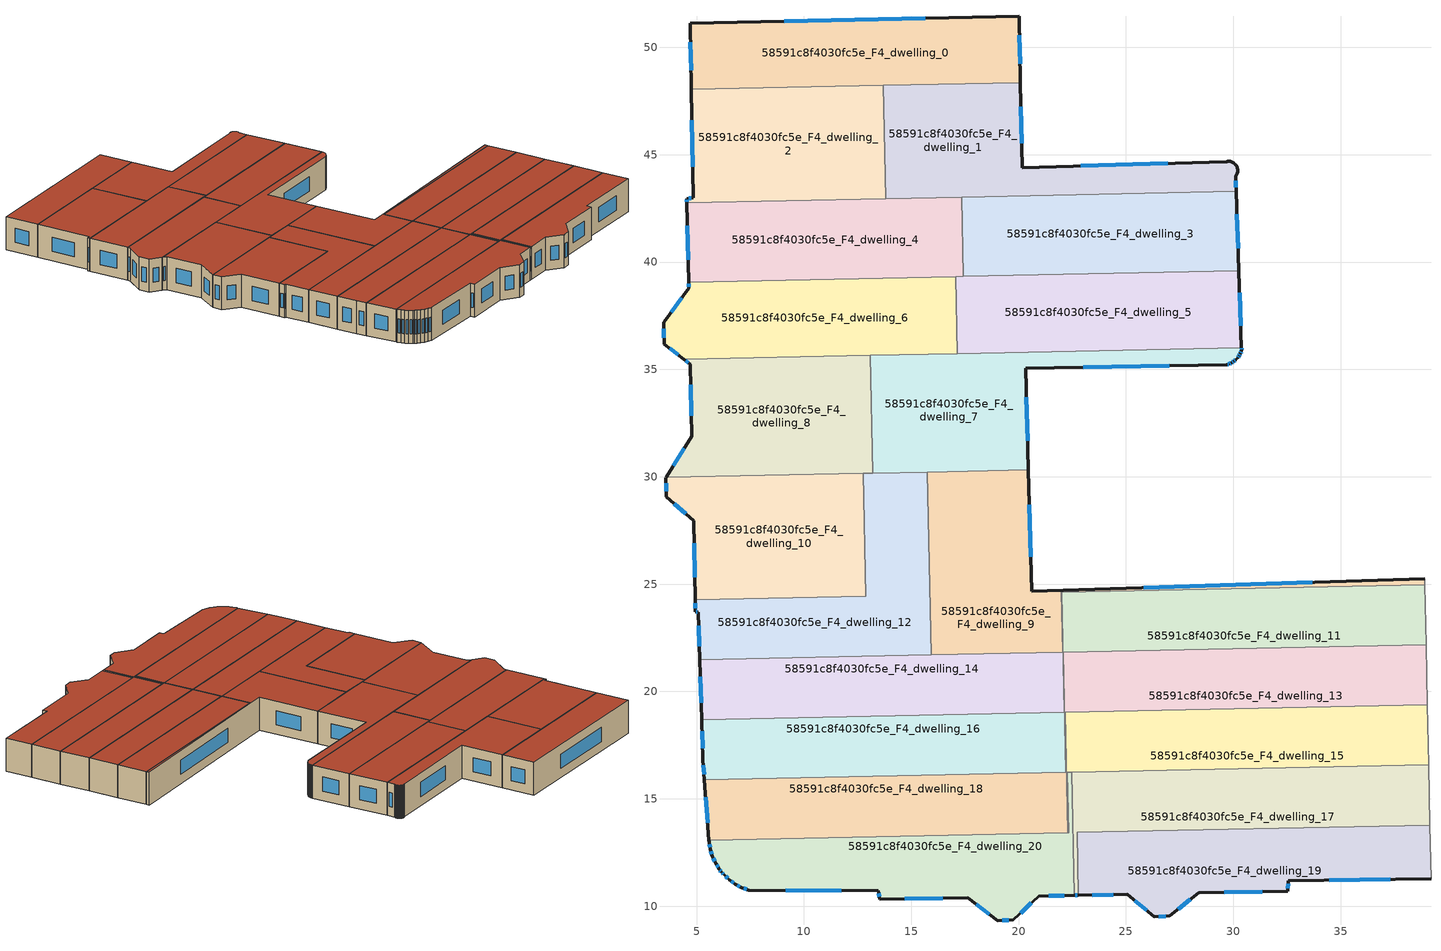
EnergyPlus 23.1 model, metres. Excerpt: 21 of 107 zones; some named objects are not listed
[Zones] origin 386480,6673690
58591c8f4030fc5e_F4_dwelling_0
 floor to 58591c8f4030fc5e_F3_dwelling_0 (EU_floor_Construction): 20.02,51.45 20.09,48.36 4.76,48.04 4.7,51.13 z12
 wall outside (EU_wall_Construction): 20.09,48.36 20.02,51.45 4.7,51.13 4.76,48.04 z12:15
 wall to 58591c8f4030fc5e_F4_dwelling_2 (EU_wall_Construction): 4.76,48.04 13.7,48.23 z12:15
 wall to 58591c8f4030fc5e_F4_dwelling_1 (EU_wall_Construction): 13.7,48.23 20.09,48.36 z12:15
 window (EU_Window_Construction): 4.72,50.25 4.74,48.93 / 15.65,51.36 9.08,51.22 / 20.07,49.24 20.04,50.57 z12.86:14.14
 roof outside (EU_roof_Construction): 20.09,48.36 20.02,51.45 4.7,51.13 4.76,48.04 z15
58591c8f4030fc5e_F4_dwelling_1
 floor to 58591c8f4030fc5e_F3_dwelling_1 (EU_floor_Construction): 29.85,44.68 29.91,44.67 29.96,44.65 30.01,44.63 30.05,44.59 30.09,44.56 30.12,44.51 30.14,44.5 30.15,44.47 30.18,44.42 30.19,44.37 30.2,44.31 30.2,44.26 30.2,44.2 30.19,44.15 30.17,44.1 30.14,44.05 30.11,44 30.13,43.29 13.8,42.95 13.7,48.23 20.09,48.36 20.17,44.4 29.67,44.67 29.69,44.68 29.74,44.69 29.8,44.69 z12
 wall outside (EU_wall_Construction): 30.13,43.29 30.11,44 30.14,44.05 30.17,44.1 30.19,44.15 30.2,44.2 30.2,44.26 30.2,44.31 30.19,44.37 30.18,44.42 30.15,44.47 30.14,44.5 30.12,44.51 30.09,44.56 30.05,44.59 30.01,44.63 29.96,44.65 29.91,44.67 29.85,44.68 29.8,44.69 29.74,44.69 29.69,44.68 29.67,44.67 20.17,44.4 20.09,48.36 z12:15
 wall to 58591c8f4030fc5e_F4_dwelling_2 (EU_wall_Construction): 13.7,48.23 13.8,42.95 z12:15
 wall to 58591c8f4030fc5e_F4_dwelling_3 (EU_wall_Construction): 17.36,43.02 30.13,43.29 z12:15
 wall to 58591c8f4030fc5e_F4_dwelling_4 (EU_wall_Construction): 13.81,42.95 17.36,43.02 z12:15
 window (EU_Window_Construction): 26.96,44.6 22.89,44.48 / 30.13,43.49 30.12,43.8 / 20.15,45.53 20.11,47.23 z12.86:14.14
 roof outside (EU_roof_Construction): 30.13,43.29 30.11,44 30.14,44.05 30.17,44.1 30.19,44.15 30.2,44.2 30.2,44.26 30.2,44.31 30.19,44.37 30.18,44.42 30.15,44.47 30.14,44.5 30.12,44.51 30.09,44.56 30.05,44.59 30.01,44.63 29.96,44.65 29.91,44.67 29.85,44.68 29.8,44.69 29.74,44.69 29.69,44.68 29.67,44.67 20.17,44.4 20.09,48.36 13.7,48.23 13.8,42.95 z15
58591c8f4030fc5e_F4_dwelling_10
 floor to 58591c8f4030fc5e_F3_dwelling_10 (EU_floor_Construction): 12.76,30.16 12.88,24.43 4.94,24.27 4.86,27.95 3.59,29.07 3.58,29.96 z12
 wall outside (EU_wall_Construction): 3.58,29.96 3.59,29.07 4.86,27.95 4.94,24.27 z12:15
 wall to 58591c8f4030fc5e_F4_dwelling_12 (EU_wall_Construction): 4.94,24.27 12.88,24.43 12.76,30.16 z12:15
 wall to 58591c8f4030fc5e_F4_dwelling_8 (EU_wall_Construction): 12.76,30.16 3.58,29.97 z12:15
 window (EU_Window_Construction): 4.88,26.9 4.92,25.32 / 3.95,28.75 4.5,28.27 / 3.58,29.71 3.58,29.32 z12.86:14.14
 roof outside (EU_roof_Construction): 12.88,24.43 12.76,30.16 3.58,29.97 3.59,29.07 4.86,27.95 4.94,24.27 z15
58591c8f4030fc5e_F4_dwelling_11
 floor to 58591c8f4030fc5e_F3_dwelling_11 (EU_floor_Construction): 38.92,24.97 38.98,22.18 22.08,21.83 22.13,19.03 22.12,19.03 22,24.62 z12
 wall to 58591c8f4030fc5e_F4_dwelling_16 (EU_wall_Construction): 22.12,19.03 22.13,19.03 22.08,21.83 z12:15
 wall to 58591c8f4030fc5e_F4_dwelling_14 (EU_wall_Construction): 22,24.62 22.12,19.03 z12:15
 wall adiabatic (EU_wall_Construction): 38.98,22.18 38.92,24.97 z12:15
 wall to 58591c8f4030fc5e_F4_dwelling_13 (EU_wall_Construction): 22.08,21.83 38.98,22.18 z12:15
 wall to 58591c8f4030fc5e_F4_dwelling_9 (EU_wall_Construction): 38.92,24.97 22,24.62 z12:15
 roof outside (EU_roof_Construction): 38.98,22.18 38.92,24.97 22,24.62 22.12,19.03 22.13,19.03 22.08,21.83 z15
58591c8f4030fc5e_F4_dwelling_12
 floor to 58591c8f4030fc5e_F3_dwelling_12 (EU_floor_Construction): 15.75,30.22 15.92,21.7 5.15,21.48 5.08,23.7 4.95,23.71 4.94,24.27 12.88,24.43 12.76,30.16 z12
 wall outside (EU_wall_Construction): 4.94,24.27 4.95,23.71 5.08,23.7 5.15,21.48 z12:15
 wall to 58591c8f4030fc5e_F4_dwelling_9 (EU_wall_Construction): 15.92,21.7 15.75,30.22 z12:15
 wall to 58591c8f4030fc5e_F4_dwelling_7 (EU_wall_Construction): 15.75,30.22 13.21,30.17 z12:15
 wall to 58591c8f4030fc5e_F4_dwelling_14 (EU_wall_Construction): 5.15,21.48 15.92,21.7 z12:15
 wall to 58591c8f4030fc5e_F4_dwelling_8 (EU_wall_Construction): 13.21,30.17 12.76,30.16 z12:15
 window (EU_Window_Construction): 5.1,23.06 5.13,22.11 / 4.99,23.71 5.05,23.7 / 4.94,24.11 4.95,23.87 z12.86:14.14
 roof outside (EU_roof_Construction): 15.92,21.7 15.75,30.22 12.76,30.16 12.88,24.43 4.94,24.27 4.95,23.71 5.08,23.7 5.15,21.48 z15
58591c8f4030fc5e_F4_dwelling_13
 floor to 58591c8f4030fc5e_F3_dwelling_13 (EU_floor_Construction): 38.98,22.18 39.04,19.38 22.15,19.03 22.2,16.23 22.09,21.83 z12
 wall to 58591c8f4030fc5e_F4_dwelling_18 (EU_wall_Construction): 22.21,16.23 22.15,19.03 22.18,19.03 z12:15
 wall to 58591c8f4030fc5e_F4_dwelling_16 (EU_wall_Construction): 22.09,21.83 22.2,16.23 z12:15
 wall adiabatic (EU_wall_Construction): 39.04,19.38 38.98,22.18 z12:15
 wall to 58591c8f4030fc5e_F4_dwelling_15 (EU_wall_Construction): 22.18,19.03 39.04,19.38 z12:15
 roof outside (EU_roof_Construction): 39.04,19.38 38.98,22.18 22.09,21.83 22.2,16.23 22.15,19.03 z15
58591c8f4030fc5e_F4_dwelling_14
 floor to 58591c8f4030fc5e_F3_dwelling_14 (EU_floor_Construction): 22,24.62 22.12,19.03 5.24,18.68 5.15,21.48 22.05,21.83 21.99,24.62 z12
 wall outside (EU_wall_Construction): 5.15,21.48 5.24,18.68 z12:15
 wall to 58591c8f4030fc5e_F4_dwelling_9 (EU_wall_Construction): 22,24.62 21.99,24.62 22.05,21.83 15.92,21.7 z12:15
 wall to 58591c8f4030fc5e_F4_dwelling_16 (EU_wall_Construction): 5.24,18.68 22.12,19.03 z12:15
 window (EU_Window_Construction): 5.18,20.68 5.21,19.48 z12.86:14.14
 roof outside (EU_roof_Construction): 22.12,19.03 22,24.62 21.99,24.62 22.05,21.83 5.15,21.48 5.24,18.68 z15
58591c8f4030fc5e_F4_dwelling_15
 floor to 58591c8f4030fc5e_F3_dwelling_15 (EU_floor_Construction): 39.04,19.38 39.1,16.58 22.27,16.24 22.33,13.42 22.3,13.42 22.18,19.03 z12
 wall to 58591c8f4030fc5e_F4_dwelling_20 (EU_wall_Construction): 22.3,13.42 22.33,13.42 22.27,16.24 22.47,16.24 z12:15
 wall to 58591c8f4030fc5e_F4_dwelling_18 (EU_wall_Construction): 22.18,19.03 22.3,13.42 z12:15
 wall adiabatic (EU_wall_Construction): 39.1,16.58 39.04,19.38 z12:15
 wall to 58591c8f4030fc5e_F4_dwelling_17 (EU_wall_Construction): 22.47,16.24 39.1,16.58 z12:15
 roof outside (EU_roof_Construction): 39.1,16.58 39.04,19.38 22.18,19.03 22.3,13.42 22.33,13.42 22.27,16.24 z15
58591c8f4030fc5e_F4_dwelling_16
 floor to 58591c8f4030fc5e_F3_dwelling_16 (EU_floor_Construction): 22.09,21.83 22.2,16.23 5.37,15.88 5.3,16.82 5.24,18.68 22.13,19.03 22.08,21.83 z12
 wall outside (EU_wall_Construction): 5.24,18.68 5.3,16.82 5.37,15.88 z12:15
 wall to 58591c8f4030fc5e_F4_dwelling_18 (EU_wall_Construction): 5.37,15.88 22.2,16.23 z12:15
 window (EU_Window_Construction): 5.32,16.55 5.35,16.15 / 5.26,18.15 5.28,17.35 z12.86:14.14
 roof outside (EU_roof_Construction): 22.2,16.23 22.09,21.83 22.08,21.83 22.13,19.03 5.24,18.68 5.3,16.82 5.37,15.88 z15
58591c8f4030fc5e_F4_dwelling_17
 floor to 58591c8f4030fc5e_F3_dwelling_17 (EU_floor_Construction): 39.1,16.58 39.16,13.78 22.72,13.43 22.79,10.5 22.59,10.5 22.47,16.24 z12
 wall outside (EU_wall_Construction): 22.59,10.5 22.79,10.5 z12:15
 wall to 58591c8f4030fc5e_F4_dwelling_19 (EU_wall_Construction): 22.79,10.5 22.72,13.43 39.16,13.78 z12:15
 wall to 58591c8f4030fc5e_F4_dwelling_20 (EU_wall_Construction): 22.47,16.24 22.59,10.5 z12:15
 wall adiabatic (EU_wall_Construction): 39.16,13.78 39.1,16.58 z12:15
 window (EU_Window_Construction): 22.65,10.5 22.73,10.5 z12.86:14.14
 roof outside (EU_roof_Construction): 39.16,13.78 39.1,16.58 22.47,16.24 22.59,10.5 22.79,10.5 22.72,13.43 z15
58591c8f4030fc5e_F4_dwelling_18
 floor to 58591c8f4030fc5e_F3_dwelling_18 (EU_floor_Construction): 22.18,19.03 22.3,13.42 5.58,13.08 5.37,15.88 22.21,16.23 22.15,19.03 z12
 wall outside (EU_wall_Construction): 5.37,15.88 5.58,13.08 z12:15
 wall to 58591c8f4030fc5e_F4_dwelling_20 (EU_wall_Construction): 5.58,13.08 22.3,13.42 z12:15
 window (EU_Window_Construction): 5.43,15.08 5.52,13.88 z12.86:14.14
 roof outside (EU_roof_Construction): 22.3,13.42 22.18,19.03 22.15,19.03 22.21,16.23 5.37,15.88 5.58,13.08 z15
58591c8f4030fc5e_F4_dwelling_19
 floor to 58591c8f4030fc5e_F3_dwelling_19 (EU_floor_Construction): 39.16,13.78 39.21,11.28 32.57,11.18 32.53,10.7 28.39,10.62 27.05,9.55 26.33,9.5 25.06,10.55 22.79,10.5 22.72,13.43 z12
 wall outside (EU_wall_Construction): 22.79,10.5 25.06,10.55 26.33,9.5 27.05,9.55 28.39,10.62 32.53,10.7 32.57,11.18 39.21,11.28 z12:15
 wall adiabatic (EU_wall_Construction): 39.21,11.28 39.16,13.78 z12:15
 window (EU_Window_Construction): 34.47,11.21 37.31,11.25 / 32.54,10.84 32.56,11.05 / 29.57,10.64 31.35,10.68 / 27.43,9.86 28,10.31 / 26.53,9.51 26.85,9.54 / 25.42,10.25 25.96,9.8 / 23.43,10.52 24.41,10.54 z12.86:14.14
 roof outside (EU_roof_Construction): 39.21,11.28 39.16,13.78 22.72,13.43 22.79,10.5 25.06,10.55 26.33,9.5 27.05,9.55 28.39,10.62 32.53,10.7 32.57,11.18 z15
58591c8f4030fc5e_F4_dwelling_2
 floor to 58591c8f4030fc5e_F3_dwelling_2 (EU_floor_Construction): 13.7,48.23 13.8,42.95 4.55,42.76 4.55,42.95 4.85,42.99 4.76,48.04 z12
 wall outside (EU_wall_Construction): 4.76,48.04 4.85,42.99 4.55,42.95 4.55,42.76 z12:15
 wall to 58591c8f4030fc5e_F4_dwelling_4 (EU_wall_Construction): 4.55,42.76 13.8,42.95 z12:15
 window (EU_Window_Construction): 4.77,42.98 4.64,42.97 / 4.79,46.6 4.83,44.44 / 4.55,42.9 4.55,42.81 z12.86:14.14
 roof outside (EU_roof_Construction): 13.8,42.95 13.7,48.23 4.76,48.04 4.85,42.99 4.55,42.95 4.55,42.76 z15
58591c8f4030fc5e_F4_dwelling_20
 floor to 58591c8f4030fc5e_F3_dwelling_20 (EU_floor_Construction): 22.47,16.24 22.59,10.5 20.93,10.46 19.75,9.36 19.04,9.32 17.63,10.39 13.53,10.31 13.46,10.72 7.43,10.75 7.11,10.87 6.81,11.03 6.53,11.22 6.28,11.46 6.16,11.59 6.07,11.72 5.89,12.01 5.74,12.32 5.64,12.64 5.59,12.98 5.59,13.01 5.58,13.08 22.3,13.42 22.33,13.42 22.27,16.24 z12
 wall outside (EU_wall_Construction): 5.58,13.08 5.59,13.01 5.59,12.98 5.64,12.64 5.74,12.32 5.89,12.01 6.07,11.72 6.16,11.59 6.28,11.46 6.53,11.22 6.81,11.03 7.11,10.87 7.43,10.75 13.46,10.72 13.53,10.31 17.63,10.39 19.04,9.32 19.75,9.36 20.93,10.46 22.59,10.5 z12:15
 window (EU_Window_Construction): 21.41,10.47 22.12,10.49 / 20.09,9.68 20.6,10.15 / 19.24,9.33 19.55,9.35 / 18.03,10.09 18.64,9.63 / 14.7,10.33 16.46,10.37 / 13.48,10.6 13.51,10.43 / 9.15,10.74 11.73,10.73 / 7.2,10.83 7.34,10.78 / 6.89,10.98 7.02,10.91 / 6.61,11.17 6.73,11.08 / 6.35,11.39 6.46,11.29 / 6.19,11.55 6.25,11.49 / 6.09,11.68 6.13,11.63 / 5.94,11.92 6.01,11.8 / 5.78,12.23 5.84,12.09 / 5.67,12.55 5.72,12.41 / 5.6,12.88 5.63,12.74 z12.86:14.14
 roof outside (EU_roof_Construction): 22.59,10.5 22.47,16.24 22.27,16.24 22.33,13.42 22.3,13.42 5.58,13.08 5.59,13.01 5.59,12.98 5.64,12.64 5.74,12.32 5.89,12.01 6.07,11.72 6.16,11.59 6.28,11.46 6.53,11.22 6.81,11.03 7.11,10.87 7.43,10.75 13.46,10.72 13.53,10.31 17.63,10.39 19.04,9.32 19.75,9.36 20.93,10.46 z15
58591c8f4030fc5e_F4_dwelling_3
 floor to 58591c8f4030fc5e_F3_dwelling_3 (EU_floor_Construction): 30.13,43.29 30.26,39.6 17.43,39.33 17.35,43.02 z12
 wall outside (EU_wall_Construction): 30.26,39.6 30.13,43.29 z12:15
 wall to 58591c8f4030fc5e_F4_dwelling_4 (EU_wall_Construction): 17.35,43.02 17.43,39.33 z12:15
 wall to 58591c8f4030fc5e_F4_dwelling_5 (EU_wall_Construction): 17.43,39.33 30.26,39.6 z12:15
 window (EU_Window_Construction): 30.22,40.65 30.17,42.23 z12.86:14.14
 roof outside (EU_roof_Construction): 30.26,39.6 30.13,43.29 17.35,43.02 17.43,39.33 z15
58591c8f4030fc5e_F4_dwelling_4
 floor to 58591c8f4030fc5e_F3_dwelling_4 (EU_floor_Construction): 17.35,43.02 17.43,39.33 4.63,39.06 4.55,42.76 z12
 wall outside (EU_wall_Construction): 4.55,42.76 4.63,39.06 z12:15
 wall to 58591c8f4030fc5e_F4_dwelling_6 (EU_wall_Construction): 4.63,39.06 17.08,39.32 z12:15
 wall to 58591c8f4030fc5e_F4_dwelling_5 (EU_wall_Construction): 17.08,39.32 17.43,39.33 z12:15
 window (EU_Window_Construction): 4.58,41.7 4.61,40.12 z12.86:14.14
 roof outside (EU_roof_Construction): 17.43,39.33 17.35,43.02 4.55,42.76 4.63,39.06 z15
58591c8f4030fc5e_F4_dwelling_5
 floor to 58591c8f4030fc5e_F3_dwelling_5 (EU_floor_Construction): 30.26,39.6 30.38,36.02 17.16,35.74 17.08,39.32 z12
 wall outside (EU_wall_Construction): 30.38,36.02 30.26,39.6 z12:15
 wall to 58591c8f4030fc5e_F4_dwelling_6 (EU_wall_Construction): 17.08,39.32 17.16,35.74 z12:15
 wall to 58591c8f4030fc5e_F4_dwelling_7 (EU_wall_Construction): 17.16,35.74 30.38,36.02 z12:15
 window (EU_Window_Construction): 30.35,37.04 30.3,38.57 z12.86:14.14
 roof outside (EU_roof_Construction): 30.38,36.02 30.26,39.6 17.08,39.32 17.16,35.74 z15
58591c8f4030fc5e_F4_dwelling_6
 floor to 58591c8f4030fc5e_F3_dwelling_6 (EU_floor_Construction): 17.08,39.32 17.16,35.74 4.41,35.47 3.49,36.17 3.46,37.19 3.49,37.23 4.64,38.77 4.63,39.06 z12
 wall outside (EU_wall_Construction): 4.63,39.06 4.64,38.77 3.49,37.23 3.46,37.19 3.49,36.17 4.41,35.47 z12:15
 wall to 58591c8f4030fc5e_F4_dwelling_8 (EU_wall_Construction): 4.41,35.47 13.1,35.66 z12:15
 wall to 58591c8f4030fc5e_F4_dwelling_7 (EU_wall_Construction): 13.1,35.66 17.15,35.74 z12:15
 window (EU_Window_Construction): 4.31,38.33 3.82,37.67 / 4.63,38.98 4.63,38.86 / 3.76,35.97 4.15,35.67 / 3.47,36.9 3.48,36.47 z12.86:14.14
 roof outside (EU_roof_Construction): 17.16,35.74 17.08,39.32 4.63,39.06 4.64,38.77 3.49,37.23 3.46,37.19 3.49,36.17 4.41,35.47 z15
58591c8f4030fc5e_F4_dwelling_7
 floor to 58591c8f4030fc5e_F3_dwelling_7 (EU_floor_Construction): 30.38,36.02 30.39,35.91 30.37,35.86 30.33,35.75 30.27,35.64 30.2,35.54 30.14,35.47 30.12,35.45 30.02,35.37 29.92,35.31 29.81,35.25 29.7,35.22 20.33,35.05 20.46,30.32 13.21,30.17 13.1,35.66 z12
 wall outside (EU_wall_Construction): 20.46,30.32 20.33,35.05 29.7,35.22 29.81,35.25 29.92,35.31 30.02,35.37 30.12,35.45 30.14,35.47 30.2,35.54 30.27,35.64 30.33,35.75 30.37,35.86 30.39,35.91 30.38,36.02 z12:15
 wall to 58591c8f4030fc5e_F4_dwelling_8 (EU_wall_Construction): 13.1,35.66 13.21,30.17 z12:15
 wall to 58591c8f4030fc5e_F4_dwelling_9 (EU_wall_Construction): 15.75,30.22 20.46,30.32 z12:15
 window (EU_Window_Construction): 30.34,35.78 30.36,35.83 / 30.29,35.67 30.31,35.71 / 30.22,35.57 30.25,35.61 / 30.05,35.39 30.09,35.43 / 29.95,35.32 29.99,35.35 / 29.84,35.27 29.89,35.29 / 29.73,35.23 29.78,35.25 / 23.01,35.1 27.03,35.17 / 20.42,31.67 20.37,33.7 / 30.39,35.94 30.38,35.99 z12.86:14.14
 roof outside (EU_roof_Construction): 29.7,35.22 29.81,35.25 29.92,35.31 30.02,35.37 30.12,35.45 30.14,35.47 30.2,35.54 30.27,35.64 30.33,35.75 30.37,35.86 30.39,35.91 30.38,36.02 13.1,35.66 13.21,30.17 20.46,30.32 20.33,35.05 z15
58591c8f4030fc5e_F4_dwelling_8
 floor to 58591c8f4030fc5e_F3_dwelling_8 (EU_floor_Construction): 13.1,35.66 13.21,30.17 3.58,29.97 4.78,31.88 4.71,35.25 4.41,35.47 z12
 wall outside (EU_wall_Construction): 4.41,35.47 4.71,35.25 4.78,31.88 3.58,29.97 z12:15
 window (EU_Window_Construction): 4.5,35.41 4.63,35.31 / 4.44,31.33 3.92,30.51 / 4.73,34.29 4.76,32.84 z12.86:14.14
 roof outside (EU_roof_Construction): 13.21,30.17 13.1,35.66 4.41,35.47 4.71,35.25 4.78,31.88 3.58,29.97 z15
58591c8f4030fc5e_F4_dwelling_9
 floor to 58591c8f4030fc5e_F3_dwelling_9 (EU_floor_Construction): 38.92,25.25 38.92,24.97 21.99,24.62 22.05,21.83 15.92,21.7 15.75,30.22 20.46,30.32 20.6,24.66 z12
 wall outside (EU_wall_Construction): 38.92,25.25 20.6,24.66 20.46,30.32 z12:15
 wall adiabatic (EU_wall_Construction): 38.92,24.97 38.92,25.25 z12:15
 window (EU_Window_Construction): 33.69,25.08 25.84,24.83 / 20.56,26.27 20.5,28.7 z12.86:14.14
 roof outside (EU_roof_Construction): 38.92,24.97 38.92,25.25 20.6,24.66 20.46,30.32 15.75,30.22 15.92,21.7 22.05,21.83 21.99,24.62 z15
[Building]
EU S2 Campaign: North Axis=0; Terrain=City; Solar Distribution=FullExterior
[Site:Location]
Helsinki-Vantaa.AP: Latitude=60.317; Longitude=24.963; Time Zone=2; Elevation=54.6
[SizingPeriod:WeatherFileDays]
AnnualSizingPeriod: Begin Month=1; Begin Day of Month=1; End Month=12; End Day of Month=31; Day of Week for Start Day=Monday; Use Weather File Daylight Saving Period=No; Use Weather File Rain and Snow Indicators=No
[MATERIAL]
EU_InternalMass_Material: Roughness=MediumRough; Thickness=0.1; Conductivity=1; Density=1800; Specific Heat=900; Thermal Absorptance=0.9; Solar Absorptance=0.7; Visible Absorptance=0.7
[MATERIAL:NOMASS] Roughness=MediumRough; Thermal Absorptance=0.9; Solar Absorptance=0.7; Visible Absorptance=0.7
Name | Thermal Resistance
EU_wall_NoMass | 1.10183
EU_roof_NoMass; EU_floor_NoMass | 1.70606
[WINDOWMATERIAL:SIMPLEGLAZINGSYSTEM]
EU_Window_SimpleGlazing: UFactor=3.11035; Solar Heat Gain Coefficient=0.8; Visible Transmittance=0.8
[CONSTRUCTION]
EU_wall_Construction: EU_wall_NoMass
EU_roof_Construction: EU_roof_NoMass
EU_floor_Construction: EU_floor_NoMass
EU_Window_Construction: EU_Window_SimpleGlazing
EU_InternalMass_Construction: EU_InternalMass_Material
[ZONE] Type=1; Multiplier=1; Ceiling Height=autocalculate; Floor Area=autocalculate; Part of Total Floor Area=Yes
Name | Volume
58591c8f4030fc5e_F4_dwelling_0 | 141.951
58591c8f4030fc5e_F4_dwelling_1; 58591c8f4030fc5e_F4_dwelling_17 | 141.902
58591c8f4030fc5e_F4_dwelling_10 | 141.82
58591c8f4030fc5e_F4_dwelling_11; 58591c8f4030fc5e_F4_dwelling_13 | 141.925
58591c8f4030fc5e_F4_dwelling_12 | 141.928
58591c8f4030fc5e_F4_dwelling_14 | 141.929
58591c8f4030fc5e_F4_dwelling_15; 58591c8f4030fc5e_F4_dwelling_3 | 141.926
58591c8f4030fc5e_F4_dwelling_16 | 141.94
58591c8f4030fc5e_F4_dwelling_18 | 141.912
58591c8f4030fc5e_F4_dwelling_19 | 141.943
58591c8f4030fc5e_F4_dwelling_2 | 141.901
58591c8f4030fc5e_F4_dwelling_20 | 141.922
58591c8f4030fc5e_F4_dwelling_4 | 141.914
58591c8f4030fc5e_F4_dwelling_5 | 141.945
58591c8f4030fc5e_F4_dwelling_6 | 141.938
58591c8f4030fc5e_F4_dwelling_7 | 141.9375
58591c8f4030fc5e_F4_dwelling_8 | 141.91
58591c8f4030fc5e_F4_dwelling_9 | 141.909
[INTERNALMASS] Construction=EU_InternalMass_Construction
Name | Zone or ZoneList | Surface Area
58591c8f4030fc5e_F4_dwelling_0_EU_InternalMass | 58591c8f4030fc5e_F4_dwelling_0 | 47.3169
58591c8f4030fc5e_F4_dwelling_1_EU_InternalMass | 58591c8f4030fc5e_F4_dwelling_1 | 47.3019
58591c8f4030fc5e_F4_dwelling_2_EU_InternalMass | 58591c8f4030fc5e_F4_dwelling_2 | 47.301
58591c8f4030fc5e_F4_dwelling_3_EU_InternalMass | 58591c8f4030fc5e_F4_dwelling_3 | 47.3077
58591c8f4030fc5e_F4_dwelling_4_EU_InternalMass | 58591c8f4030fc5e_F4_dwelling_4 | 47.3038
58591c8f4030fc5e_F4_dwelling_5_EU_InternalMass | 58591c8f4030fc5e_F4_dwelling_5 | 47.3152
58591c8f4030fc5e_F4_dwelling_6_EU_InternalMass | 58591c8f4030fc5e_F4_dwelling_6 | 47.3129
58591c8f4030fc5e_F4_dwelling_7_EU_InternalMass | 58591c8f4030fc5e_F4_dwelling_7 | 47.312
58591c8f4030fc5e_F4_dwelling_8_EU_InternalMass | 58591c8f4030fc5e_F4_dwelling_8 | 47.3034
58591c8f4030fc5e_F4_dwelling_9_EU_InternalMass | 58591c8f4030fc5e_F4_dwelling_9 | 47.3016
58591c8f4030fc5e_F4_dwelling_10_EU_InternalMass | 58591c8f4030fc5e_F4_dwelling_10 | 47.3046
58591c8f4030fc5e_F4_dwelling_11_EU_InternalMass | 58591c8f4030fc5e_F4_dwelling_11 | 47.3085
58591c8f4030fc5e_F4_dwelling_12_EU_InternalMass | 58591c8f4030fc5e_F4_dwelling_12 | 47.309
58591c8f4030fc5e_F4_dwelling_13_EU_InternalMass | 58591c8f4030fc5e_F4_dwelling_13 | 47.3081
58591c8f4030fc5e_F4_dwelling_14_EU_InternalMass | 58591c8f4030fc5e_F4_dwelling_14 | 47.3147
58591c8f4030fc5e_F4_dwelling_15_EU_InternalMass | 58591c8f4030fc5e_F4_dwelling_15 | 47.3086
58591c8f4030fc5e_F4_dwelling_16_EU_InternalMass | 58591c8f4030fc5e_F4_dwelling_16 | 47.3132
58591c8f4030fc5e_F4_dwelling_17_EU_InternalMass | 58591c8f4030fc5e_F4_dwelling_17 | 47.3017
58591c8f4030fc5e_F4_dwelling_18_EU_InternalMass | 58591c8f4030fc5e_F4_dwelling_18 | 47.3044
58591c8f4030fc5e_F4_dwelling_19_EU_InternalMass | 58591c8f4030fc5e_F4_dwelling_19 | 47.3135
58591c8f4030fc5e_F4_dwelling_20_EU_InternalMass | 58591c8f4030fc5e_F4_dwelling_20 | 47.307
[OTHEREQUIPMENT] Fuel Type=Electricity; Design Level Calculation Method=Watts/Area; Power per Zone Floor Area=1; Fraction Latent=0; Fraction Radiant=0; Fraction Lost=0; Carbon Dioxide Generation Rate=0; EndUse Subcategory=EU_Step8_InternalGains
Name | Zone or ZoneList or Space or SpaceList | Schedule
EU_Step8_InternalGain_58591c8f4030fc5e_F4_dwelling_0_f000 | 58591c8f4030fc5e_F4_dwelling_0 | EU_Step8_GainSchedule_58591c8f4030fc5e_F4_dwelling_0_f000
EU_Step8_InternalGain_58591c8f4030fc5e_F4_dwelling_1_f000 | 58591c8f4030fc5e_F4_dwelling_1 | EU_Step8_GainSchedule_58591c8f4030fc5e_F4_dwelling_1_f000
EU_Step8_InternalGain_58591c8f4030fc5e_F4_dwelling_2_f000 | 58591c8f4030fc5e_F4_dwelling_2 | EU_Step8_GainSchedule_58591c8f4030fc5e_F4_dwelling_2_f000
EU_Step8_InternalGain_58591c8f4030fc5e_F4_dwelling_3_f000 | 58591c8f4030fc5e_F4_dwelling_3 | EU_Step8_GainSchedule_58591c8f4030fc5e_F4_dwelling_3_f000
EU_Step8_InternalGain_58591c8f4030fc5e_F4_dwelling_4_f000 | 58591c8f4030fc5e_F4_dwelling_4 | EU_Step8_GainSchedule_58591c8f4030fc5e_F4_dwelling_4_f000
EU_Step8_InternalGain_58591c8f4030fc5e_F4_dwelling_5_f000 | 58591c8f4030fc5e_F4_dwelling_5 | EU_Step8_GainSchedule_58591c8f4030fc5e_F4_dwelling_5_f000
EU_Step8_InternalGain_58591c8f4030fc5e_F4_dwelling_6_f000 | 58591c8f4030fc5e_F4_dwelling_6 | EU_Step8_GainSchedule_58591c8f4030fc5e_F4_dwelling_6_f000
EU_Step8_InternalGain_58591c8f4030fc5e_F4_dwelling_7_f000 | 58591c8f4030fc5e_F4_dwelling_7 | EU_Step8_GainSchedule_58591c8f4030fc5e_F4_dwelling_7_f000
EU_Step8_InternalGain_58591c8f4030fc5e_F4_dwelling_8_f000 | 58591c8f4030fc5e_F4_dwelling_8 | EU_Step8_GainSchedule_58591c8f4030fc5e_F4_dwelling_8_f000
EU_Step8_InternalGain_58591c8f4030fc5e_F4_dwelling_9_f000 | 58591c8f4030fc5e_F4_dwelling_9 | EU_Step8_GainSchedule_58591c8f4030fc5e_F4_dwelling_9_f000
EU_Step8_InternalGain_58591c8f4030fc5e_F4_dwelling_10_f000 | 58591c8f4030fc5e_F4_dwelling_10 | EU_Step8_GainSchedule_58591c8f4030fc5e_F4_dwelling_10_f000
EU_Step8_InternalGain_58591c8f4030fc5e_F4_dwelling_11_f000 | 58591c8f4030fc5e_F4_dwelling_11 | EU_Step8_GainSchedule_58591c8f4030fc5e_F4_dwelling_11_f000
EU_Step8_InternalGain_58591c8f4030fc5e_F4_dwelling_12_f000 | 58591c8f4030fc5e_F4_dwelling_12 | EU_Step8_GainSchedule_58591c8f4030fc5e_F4_dwelling_12_f000
EU_Step8_InternalGain_58591c8f4030fc5e_F4_dwelling_13_f000 | 58591c8f4030fc5e_F4_dwelling_13 | EU_Step8_GainSchedule_58591c8f4030fc5e_F4_dwelling_13_f000
EU_Step8_InternalGain_58591c8f4030fc5e_F4_dwelling_14_f000 | 58591c8f4030fc5e_F4_dwelling_14 | EU_Step8_GainSchedule_58591c8f4030fc5e_F4_dwelling_14_f000
EU_Step8_InternalGain_58591c8f4030fc5e_F4_dwelling_15_f000 | 58591c8f4030fc5e_F4_dwelling_15 | EU_Step8_GainSchedule_58591c8f4030fc5e_F4_dwelling_15_f000
EU_Step8_InternalGain_58591c8f4030fc5e_F4_dwelling_16_f000 | 58591c8f4030fc5e_F4_dwelling_16 | EU_Step8_GainSchedule_58591c8f4030fc5e_F4_dwelling_16_f000
EU_Step8_InternalGain_58591c8f4030fc5e_F4_dwelling_17_f000 | 58591c8f4030fc5e_F4_dwelling_17 | EU_Step8_GainSchedule_58591c8f4030fc5e_F4_dwelling_17_f000
EU_Step8_InternalGain_58591c8f4030fc5e_F4_dwelling_18_f000 | 58591c8f4030fc5e_F4_dwelling_18 | EU_Step8_GainSchedule_58591c8f4030fc5e_F4_dwelling_18_f000
EU_Step8_InternalGain_58591c8f4030fc5e_F4_dwelling_19_f000 | 58591c8f4030fc5e_F4_dwelling_19 | EU_Step8_GainSchedule_58591c8f4030fc5e_F4_dwelling_19_f000
EU_Step8_InternalGain_58591c8f4030fc5e_F4_dwelling_20_f000 | 58591c8f4030fc5e_F4_dwelling_20 | EU_Step8_GainSchedule_58591c8f4030fc5e_F4_dwelling_20_f000
[ZONEVENTILATION:DESIGNFLOWRATE] Schedule=EU_AlwaysOn; Design Flow Rate Calculation Method=AirChanges/Hour; Air Changes per Hour=0.756316; Ventilation Type=Natural; Fan Pressure Rise=0; Fan Total Efficiency=1; Constant Term Coefficient=1; Temperature Term Coefficient=0; Velocity Term Coefficient=0; Velocity Squared Term Coefficient=0; Minimum Indoor Temperature=-100; Maximum Indoor Temperature=100; Delta Temperature=-100; Minimum Outdoor Temperature=-100; Maximum Outdoor Temperature=100; Maximum Wind Speed=40
Name | Zone or ZoneList or Space or SpaceList
EU_ConstantAir_58591c8f4030fc5e_F4_dwelling_0 | 58591c8f4030fc5e_F4_dwelling_0
EU_ConstantAir_58591c8f4030fc5e_F4_dwelling_1 | 58591c8f4030fc5e_F4_dwelling_1
EU_ConstantAir_58591c8f4030fc5e_F4_dwelling_2 | 58591c8f4030fc5e_F4_dwelling_2
EU_ConstantAir_58591c8f4030fc5e_F4_dwelling_3 | 58591c8f4030fc5e_F4_dwelling_3
EU_ConstantAir_58591c8f4030fc5e_F4_dwelling_4 | 58591c8f4030fc5e_F4_dwelling_4
EU_ConstantAir_58591c8f4030fc5e_F4_dwelling_5 | 58591c8f4030fc5e_F4_dwelling_5
EU_ConstantAir_58591c8f4030fc5e_F4_dwelling_6 | 58591c8f4030fc5e_F4_dwelling_6
EU_ConstantAir_58591c8f4030fc5e_F4_dwelling_7 | 58591c8f4030fc5e_F4_dwelling_7
EU_ConstantAir_58591c8f4030fc5e_F4_dwelling_8 | 58591c8f4030fc5e_F4_dwelling_8
EU_ConstantAir_58591c8f4030fc5e_F4_dwelling_9 | 58591c8f4030fc5e_F4_dwelling_9
EU_ConstantAir_58591c8f4030fc5e_F4_dwelling_10 | 58591c8f4030fc5e_F4_dwelling_10
EU_ConstantAir_58591c8f4030fc5e_F4_dwelling_11 | 58591c8f4030fc5e_F4_dwelling_11
EU_ConstantAir_58591c8f4030fc5e_F4_dwelling_12 | 58591c8f4030fc5e_F4_dwelling_12
EU_ConstantAir_58591c8f4030fc5e_F4_dwelling_13 | 58591c8f4030fc5e_F4_dwelling_13
EU_ConstantAir_58591c8f4030fc5e_F4_dwelling_14 | 58591c8f4030fc5e_F4_dwelling_14
EU_ConstantAir_58591c8f4030fc5e_F4_dwelling_15 | 58591c8f4030fc5e_F4_dwelling_15
EU_ConstantAir_58591c8f4030fc5e_F4_dwelling_16 | 58591c8f4030fc5e_F4_dwelling_16
EU_ConstantAir_58591c8f4030fc5e_F4_dwelling_17 | 58591c8f4030fc5e_F4_dwelling_17
EU_ConstantAir_58591c8f4030fc5e_F4_dwelling_18 | 58591c8f4030fc5e_F4_dwelling_18
EU_ConstantAir_58591c8f4030fc5e_F4_dwelling_19 | 58591c8f4030fc5e_F4_dwelling_19
EU_ConstantAir_58591c8f4030fc5e_F4_dwelling_20 | 58591c8f4030fc5e_F4_dwelling_20
[HVACTEMPLATE:ZONE:IDEALLOADSAIRSYSTEM] System Availability Schedule=EU_AlwaysOn; Maximum Heating Supply Air Temperature=50; Minimum Cooling Supply Air Temperature=13; Maximum Heating Supply Air Humidity Ratio=0.0156; Minimum Cooling Supply Air Humidity Ratio=0.0077; Heating Limit=NoLimit; Cooling Limit=NoLimit; Heating Availability Schedule=EU_AlwaysOn; Cooling Availability Schedule=EU_CoolingOff; Dehumidification Control Type=ConstantSensibleHeatRatio; Cooling Sensible Heat Ratio=0.7; Dehumidification Setpoint=60; Humidification Control Type=None; Humidification Setpoint=30; Outdoor Air Method=None; Outdoor Air Flow Rate per Person=0.00944; Outdoor Air Flow Rate per Zone Floor Area=0; Outdoor Air Flow Rate per Zone=0; Demand Controlled Ventilation Type=None; Outdoor Air Economizer Type=NoEconomizer; Heat Recovery Type=None; Sensible Heat Recovery Effectiveness=0.7; Latent Heat Recovery Effectiveness=0.65
Name | Template Thermostat
58591c8f4030fc5e_F4_dwelling_0 | EU_HeatOnly_58591c8f4030fc5e_F4_dwelling_0
58591c8f4030fc5e_F4_dwelling_1 | EU_HeatOnly_58591c8f4030fc5e_F4_dwelling_1
58591c8f4030fc5e_F4_dwelling_2 | EU_HeatOnly_58591c8f4030fc5e_F4_dwelling_2
58591c8f4030fc5e_F4_dwelling_3 | EU_HeatOnly_58591c8f4030fc5e_F4_dwelling_3
58591c8f4030fc5e_F4_dwelling_4 | EU_HeatOnly_58591c8f4030fc5e_F4_dwelling_4
58591c8f4030fc5e_F4_dwelling_5 | EU_HeatOnly_58591c8f4030fc5e_F4_dwelling_5
58591c8f4030fc5e_F4_dwelling_6 | EU_HeatOnly_58591c8f4030fc5e_F4_dwelling_6
58591c8f4030fc5e_F4_dwelling_7 | EU_HeatOnly_58591c8f4030fc5e_F4_dwelling_7
58591c8f4030fc5e_F4_dwelling_8 | EU_HeatOnly_58591c8f4030fc5e_F4_dwelling_8
58591c8f4030fc5e_F4_dwelling_9 | EU_HeatOnly_58591c8f4030fc5e_F4_dwelling_9
58591c8f4030fc5e_F4_dwelling_10 | EU_HeatOnly_58591c8f4030fc5e_F4_dwelling_10
58591c8f4030fc5e_F4_dwelling_11 | EU_HeatOnly_58591c8f4030fc5e_F4_dwelling_11
58591c8f4030fc5e_F4_dwelling_12 | EU_HeatOnly_58591c8f4030fc5e_F4_dwelling_12
58591c8f4030fc5e_F4_dwelling_13 | EU_HeatOnly_58591c8f4030fc5e_F4_dwelling_13
58591c8f4030fc5e_F4_dwelling_14 | EU_HeatOnly_58591c8f4030fc5e_F4_dwelling_14
58591c8f4030fc5e_F4_dwelling_15 | EU_HeatOnly_58591c8f4030fc5e_F4_dwelling_15
58591c8f4030fc5e_F4_dwelling_16 | EU_HeatOnly_58591c8f4030fc5e_F4_dwelling_16
58591c8f4030fc5e_F4_dwelling_17 | EU_HeatOnly_58591c8f4030fc5e_F4_dwelling_17
58591c8f4030fc5e_F4_dwelling_18 | EU_HeatOnly_58591c8f4030fc5e_F4_dwelling_18
58591c8f4030fc5e_F4_dwelling_19 | EU_HeatOnly_58591c8f4030fc5e_F4_dwelling_19
58591c8f4030fc5e_F4_dwelling_20 | EU_HeatOnly_58591c8f4030fc5e_F4_dwelling_20
[SIZING:ZONE] Zone Cooling Design Supply Air Temperature Input Method=SupplyAirTemperature; Zone Cooling Design Supply Air Temperature=13; Zone Heating Design Supply Air Temperature Input Method=SupplyAirTemperature; Zone Heating Design Supply Air Temperature=50; Zone Cooling Design Supply Air Humidity Ratio=0.008; Zone Heating Design Supply Air Humidity Ratio=0.008; Cooling Design Air Flow Method=DesignDay; Cooling Design Air Flow Rate=0; Cooling Minimum Air Flow per Zone Floor Area=0.000762; Cooling Minimum Air Flow=0; Cooling Minimum Air Flow Fraction=0.2; Heating Design Air Flow Method=DesignDay; Heating Design Air Flow Rate=0; Heating Maximum Air Flow per Zone Floor Area=0.002032; Heating Maximum Air Flow=0.141576; Heating Maximum Air Flow Fraction=0.3; Account for Dedicated Outdoor Air System=No; Dedicated Outdoor Air System Control Strategy=NeutralSupplyAir; Dedicated Outdoor Air Low Setpoint Temperature for Design=autosize; Dedicated Outdoor Air High Setpoint Temperature for Design=autosize; Zone Load Sizing Method=Sensible Load Only No Latent Load; Zone Latent Cooling Design Supply Air Humidity Ratio Input Method=HumidityRatioDifference; Zone Cooling Design Supply Air Humidity Ratio Difference=0.005; Zone Latent Heating Design Supply Air Humidity Ratio Input Method=HumidityRatioDifference; Zone Humidification Design Supply Air Humidity Ratio Difference=0.005
58591c8f4030fc5e_F4_dwelling_0; 58591c8f4030fc5e_F4_dwelling_1; 58591c8f4030fc5e_F4_dwelling_2; 58591c8f4030fc5e_F4_dwelling_3; 58591c8f4030fc5e_F4_dwelling_4; 58591c8f4030fc5e_F4_dwelling_5; 58591c8f4030fc5e_F4_dwelling_6; 58591c8f4030fc5e_F4_dwelling_7; 58591c8f4030fc5e_F4_dwelling_8; 58591c8f4030fc5e_F4_dwelling_9; 58591c8f4030fc5e_F4_dwelling_10; 58591c8f4030fc5e_F4_dwelling_11; 58591c8f4030fc5e_F4_dwelling_12; 58591c8f4030fc5e_F4_dwelling_13; 58591c8f4030fc5e_F4_dwelling_14; 58591c8f4030fc5e_F4_dwelling_15; 58591c8f4030fc5e_F4_dwelling_16; 58591c8f4030fc5e_F4_dwelling_17; 58591c8f4030fc5e_F4_dwelling_18; 58591c8f4030fc5e_F4_dwelling_19; 58591c8f4030fc5e_F4_dwelling_20
[SCHEDULE:CONSTANT]
Name | Hourly Value
EU_AlwaysOn | 1
EU_CoolingOff | 0
[SCHEDULE:FILE] Column Number=1; Rows to Skip at Top=0; Number of Hours of Data=8760; Column Separator=Comma; Interpolate to Timestep=No; Minutes per Item=60; Adjust Schedule for Daylight Savings=Yes
Name | File
EU_Step8_GainSchedule_58591c8f4030fc5e_F4_dwelling_0_f000 | ../../schedules/58591c8f4030fc5e/58591c8f4030fc5e_F4_dwelling_0_f000_gain.csv
EU_Step8_GainSchedule_58591c8f4030fc5e_F4_dwelling_1_f000 | ../../schedules/58591c8f4030fc5e/58591c8f4030fc5e_F4_dwelling_1_f000_gain.csv
EU_Step8_GainSchedule_58591c8f4030fc5e_F4_dwelling_2_f000 | ../../schedules/58591c8f4030fc5e/58591c8f4030fc5e_F4_dwelling_2_f000_gain.csv
EU_Step8_GainSchedule_58591c8f4030fc5e_F4_dwelling_3_f000 | ../../schedules/58591c8f4030fc5e/58591c8f4030fc5e_F4_dwelling_3_f000_gain.csv
EU_Step8_GainSchedule_58591c8f4030fc5e_F4_dwelling_4_f000 | ../../schedules/58591c8f4030fc5e/58591c8f4030fc5e_F4_dwelling_4_f000_gain.csv
EU_Step8_GainSchedule_58591c8f4030fc5e_F4_dwelling_5_f000 | ../../schedules/58591c8f4030fc5e/58591c8f4030fc5e_F4_dwelling_5_f000_gain.csv
EU_Step8_GainSchedule_58591c8f4030fc5e_F4_dwelling_6_f000 | ../../schedules/58591c8f4030fc5e/58591c8f4030fc5e_F4_dwelling_6_f000_gain.csv
EU_Step8_GainSchedule_58591c8f4030fc5e_F4_dwelling_7_f000 | ../../schedules/58591c8f4030fc5e/58591c8f4030fc5e_F4_dwelling_7_f000_gain.csv
EU_Step8_GainSchedule_58591c8f4030fc5e_F4_dwelling_8_f000 | ../../schedules/58591c8f4030fc5e/58591c8f4030fc5e_F4_dwelling_8_f000_gain.csv
EU_Step8_GainSchedule_58591c8f4030fc5e_F4_dwelling_9_f000 | ../../schedules/58591c8f4030fc5e/58591c8f4030fc5e_F4_dwelling_9_f000_gain.csv
EU_Step8_GainSchedule_58591c8f4030fc5e_F4_dwelling_10_f000 | ../../schedules/58591c8f4030fc5e/58591c8f4030fc5e_F4_dwelling_10_f000_gain.csv
EU_Step8_GainSchedule_58591c8f4030fc5e_F4_dwelling_11_f000 | ../../schedules/58591c8f4030fc5e/58591c8f4030fc5e_F4_dwelling_11_f000_gain.csv
EU_Step8_GainSchedule_58591c8f4030fc5e_F4_dwelling_12_f000 | ../../schedules/58591c8f4030fc5e/58591c8f4030fc5e_F4_dwelling_12_f000_gain.csv
EU_Step8_GainSchedule_58591c8f4030fc5e_F4_dwelling_13_f000 | ../../schedules/58591c8f4030fc5e/58591c8f4030fc5e_F4_dwelling_13_f000_gain.csv
EU_Step8_GainSchedule_58591c8f4030fc5e_F4_dwelling_14_f000 | ../../schedules/58591c8f4030fc5e/58591c8f4030fc5e_F4_dwelling_14_f000_gain.csv
EU_Step8_GainSchedule_58591c8f4030fc5e_F4_dwelling_15_f000 | ../../schedules/58591c8f4030fc5e/58591c8f4030fc5e_F4_dwelling_15_f000_gain.csv
EU_Step8_GainSchedule_58591c8f4030fc5e_F4_dwelling_16_f000 | ../../schedules/58591c8f4030fc5e/58591c8f4030fc5e_F4_dwelling_16_f000_gain.csv
EU_Step8_GainSchedule_58591c8f4030fc5e_F4_dwelling_17_f000 | ../../schedules/58591c8f4030fc5e/58591c8f4030fc5e_F4_dwelling_17_f000_gain.csv
EU_Step8_GainSchedule_58591c8f4030fc5e_F4_dwelling_18_f000 | ../../schedules/58591c8f4030fc5e/58591c8f4030fc5e_F4_dwelling_18_f000_gain.csv
EU_Step8_GainSchedule_58591c8f4030fc5e_F4_dwelling_19_f000 | ../../schedules/58591c8f4030fc5e/58591c8f4030fc5e_F4_dwelling_19_f000_gain.csv
EU_Step8_GainSchedule_58591c8f4030fc5e_F4_dwelling_20_f000 | ../../schedules/58591c8f4030fc5e/58591c8f4030fc5e_F4_dwelling_20_f000_gain.csv
